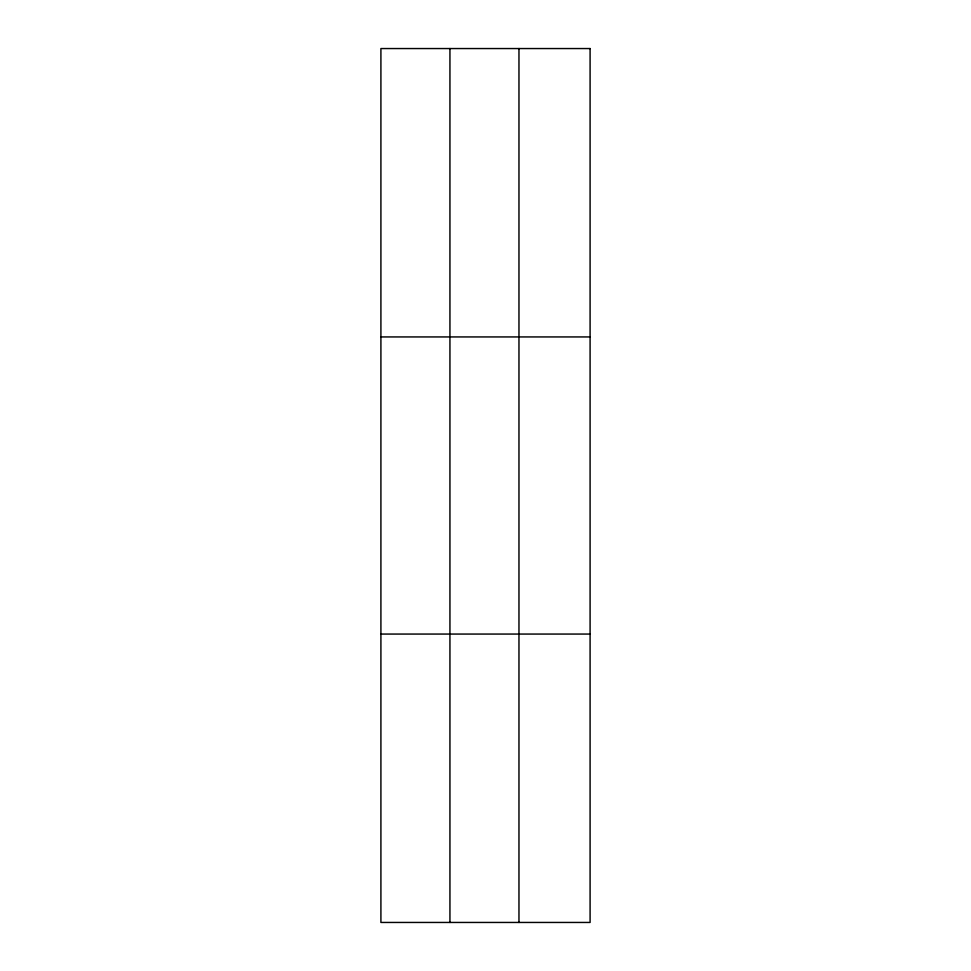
<?xml version="1.0" encoding="UTF-8"?>
<svg xmlns="http://www.w3.org/2000/svg" width="971" height="971" viewBox="0 0 971 971"><rect width="100%" height="100%" fill="white"/><g stroke="black" fill="none" stroke-linecap="round" stroke-linejoin="round"><path stroke-width="1.46" d="M449.937 48.55L449.937 922.45M518.963 48.55L518.963 922.45M380.911 336.937L590.089 336.937M380.911 634.063L590.089 634.063M590.089 48.55L590.089 922.45L380.911 922.45L380.911 48.55L590.089 48.55"/></g></svg>
